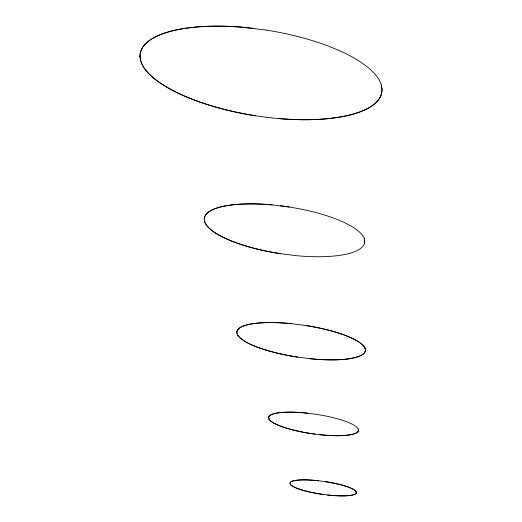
<?xml version="1.0" encoding="UTF-8"?>
<svg xmlns="http://www.w3.org/2000/svg" width="522" height="522" viewBox="0 0 522 522"><rect width="100%" height="100%" fill="white"/><g stroke="black" fill="none" stroke-linecap="round" stroke-linejoin="round"><path stroke-width="0.78" d="M364.513 243.493L364.813 241.079L364.284 238.547A81.06 23.718 8.6 0 0 289.084 207.019L272.145 204.865A81.06 23.718 8.6 0 0 204.213 218.601L204.389 221.074L205.433 223.644A81.06 23.718 8.6 0 0 280.02 253.62L295.902 255.63A81.06 23.718 8.6 0 0 364.46 243.487L364.741 241.073L364.212 238.547M365.172 351.515L365.42 349.877L364.995 348.141M358.353 430.976L358.203 428.908M356.245 493.036L356.128 491.672L356.239 493.029A33.447 6.473 8.2 0 1 327.49 494.986L320.782 494.099A33.447 6.473 8.2 0 1 290.33 484.299A33.473 6.479 8.2 0 0 320.795 494.086L324.136 494.569M140.026 56.102A122.246 43.111 9.1 0 1 240.916 27.092L266.853 30.152M240.91 27.072L253.836 28.358M267.264 117.391L279.022 118.644M291.759 323.686L305.226 325.415A64.904 16.228 8.4 0 1 364.93 348.115M307.275 413.156L316.613 414.383A45.342 9.892 8.3 0 1 358.17 428.914L358.294 430.963A45.342 9.892 8.3 0 1 319.529 434.663L310.518 433.475A45.342 9.892 8.3 0 1 269.137 419.323L268.634 417.215A45.342 9.892 8.3 0 1 307.308 413.176A45.31 9.885 8.3 0 0 268.719 417.228M255.454 115.786L267.264 117.424M280.588 205.779L289.084 206.96M297.116 357.048L309.931 358.692A64.891 16.221 8.4 0 0 365.198 351.521L365.478 349.884L365.054 348.141M315.027 434.128L310.505 433.488A45.329 9.892 8.3 0 1 269.195 419.329M269.111 419.323L268.686 417.228M237.745 335.189L236.929 333.414L236.831 331.724A64.904 16.228 8.4 0 1 291.798 323.705A64.891 16.221 8.4 0 0 237.008 331.764M204.461 221.08L205.505 223.644M142.486 65.27L140.601 60.637L139.942 56.089L140.601 60.637L142.486 65.276A121.332 42.778 9.1 0 0 160.58 83.239M381.347 85.021L382.058 89.608L381.517 93.993L382.058 89.608L381.347 85.034A122.292 43.124 9.1 0 0 266.827 30.191M236.897 331.738L236.988 333.428M365.106 351.502A64.904 16.228 8.4 0 1 309.905 358.66M297.155 357.022A64.904 16.228 8.4 0 1 237.738 335.17M297.181 357.041A64.891 16.221 8.4 0 1 237.856 335.222M305.246 325.447A64.891 16.221 8.4 0 1 365.022 348.167M280.118 253.633A81.06 23.718 8.6 0 1 205.616 223.67M204.35 218.64A81.06 23.718 8.6 0 1 272.223 204.931M358.255 430.963A45.329 9.892 8.3 0 1 319.503 434.643M318.681 480.769A33.467 6.479 8.2 0 0 290.043 482.922L290.317 484.299L290.023 482.922A33.473 6.479 8.2 0 1 318.674 480.782L325.558 481.689A33.447 6.473 8.2 0 1 356.121 491.711M356.226 493.029A33.473 6.479 8.2 0 1 327.47 494.967M325.5 481.682A33.473 6.479 8.2 0 1 356.037 491.659M142.558 65.283A122.207 43.085 9.1 0 0 255.46 115.767A122.579 43.228 9.1 0 1 160.665 83.233M381.419 93.967A122.292 43.124 9.1 0 1 278.976 118.566M140.092 56.082A122.292 43.124 9.1 0 1 240.981 27.131M381.445 93.98A122.207 43.085 9.1 0 1 279.016 118.618"/></g></svg>
